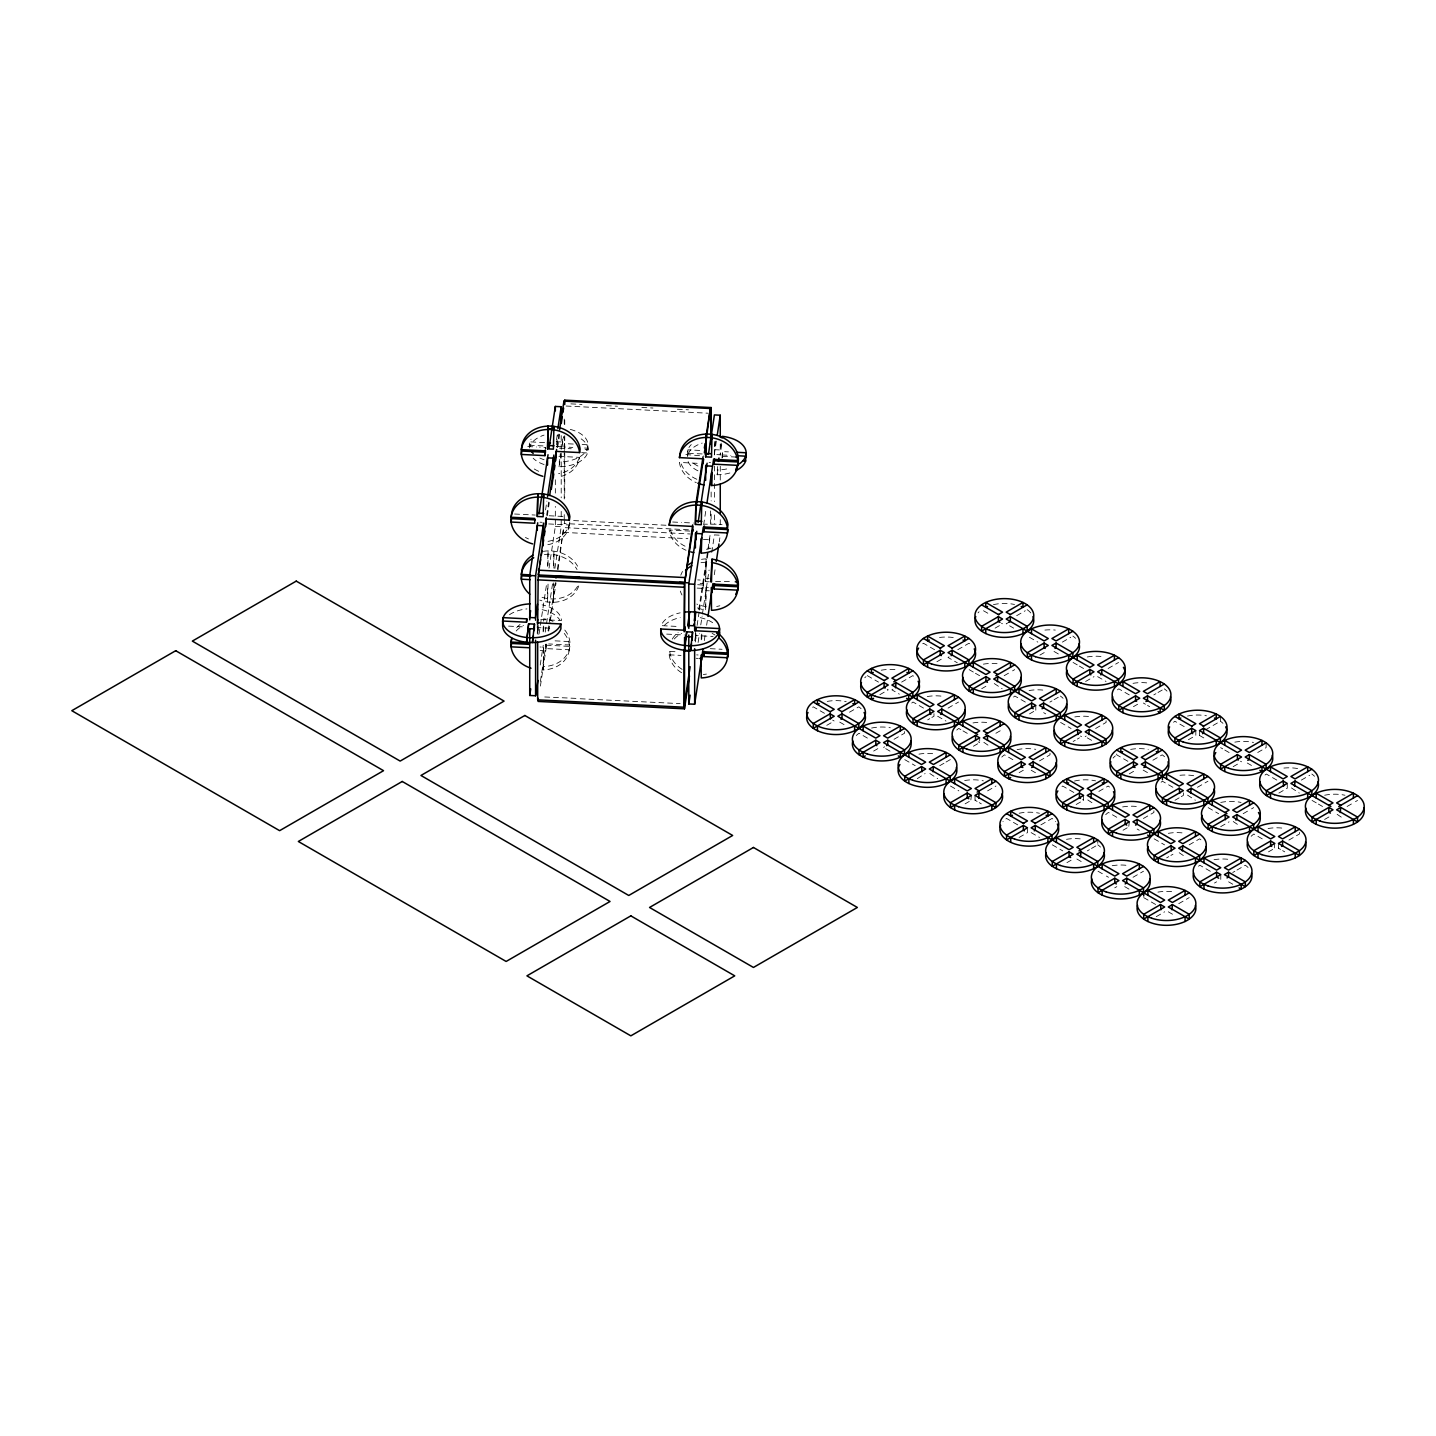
<?xml version="1.0" encoding="UTF-8"?>
<svg xmlns="http://www.w3.org/2000/svg" width="1436" height="1436" viewBox="0 0 1436 1436"><rect width="100%" height="100%" fill="white"/><g stroke="black" fill="none" stroke-linecap="round" stroke-linejoin="round"><path stroke-width="0.75" stroke-dasharray="5 3.75" d="M544.98 450.832L545.5 447.44L539.595 447.152M545.554 509.906L546.901 501.128M556.486 439.99L557.258 434.875M556.486 444.783L558.03 434.552M546.649 515.273L548.642 502.115M556.971 447.224L558.963 434.049M547.313 515.686L549.306 502.51M557.635 447.637L559.627 434.462M581.185 438.895A29.384 16.963 0 0 1 585.385 456.881A29.384 16.963 0 0 1 559.053 466.772L560.345 453.435M556.217 446.488L562.086 446.793L562.858 436.867M559.053 466.772L560.866 454.835M562.086 446.793L563.63 436.544M537.459 626.311L537.261 627.568L552.034 628.322M564.348 448.822L564.24 436.867M539.038 633.994L540.044 627.406M540.367 625.216L546.685 583.501M549.019 568.135L555.337 526.42L555.337 506.423M540.241 665.012L543.239 645.267M545.231 632.091L552.555 583.788M554.87 568.423L561.207 526.725L561.207 508.936M564.258 633.42A29.384 23.909 8.6 0 1 543.149 669.93L543.67 647.169L540.008 646.99M540.403 681.274L546.057 643.956M548.049 630.781L555.373 582.477M557.365 569.302L563.684 527.604L690.124 533.977M688.436 529.794L564.24 523.53L564.743 520.137M546.218 645.195L569.877 646.397L569.356 649.772L545.716 648.587L546.218 644.602M540.403 686.067L546.721 644.351M548.714 631.194L550.06 622.398M550.383 620.208L556.037 582.89M558.03 569.715L563.684 527.604M543.149 669.93L543.67 647.169M547.834 544.675A29.384 23.909 8.6 0 0 569.356 524.984L569.877 521.609A29.384 23.909 8.6 0 1 545.231 541.677M681.615 672.748A29.384 23.909 8.6 0 1 669.194 654.816L669.715 651.441L678.582 651.89M715.613 441.139L714.32 449.683L720.19 449.971L721.213 443.15M703.64 524.984L705.973 509.618M714.284 454.727L716.402 440.834M729.865 472.982A29.384 16.963 0 0 1 717.156 474.76L717.677 466.556M717.156 474.76L718.449 466.233M721.734 444.532L720.19 454.781L714.32 454.476M709.312 581.813L705.65 581.634L706.153 558.873A29.384 23.909 8.6 0 0 701.486 559.34M698.776 609.636L710.084 535L708.756 548.57M722.003 458.156L722.523 451.586L728.429 451.873M695.688 633.438L695.365 635.556L713.1 636.453M697.178 588.096L703.084 588.401L703.604 580.216L697.699 579.911M722.326 457.653L722.523 451.586M694.773 640.779L695.778 634.191M697.106 625.414L699.099 612.239M699.44 610.049L708.415 550.778M703.084 588.401L703.604 580.216M705.65 581.634L706.153 558.873M705.65 607.59L706.153 587.252L709.097 587.396M698.111 642.484L699.44 633.689M700.768 624.911L702.114 616.134M702.437 613.944L709.097 570.038M711.753 552.465L714.41 534.91L720.262 535.197L719.274 541.785M706.153 587.252L705.65 610.013A29.384 23.909 8.6 0 1 696.298 607.446M704.304 640.582L705.309 633.994M706.638 625.216L707.625 618.629M714.284 574.723L715.272 568.135M826.759 725.342L834.226 721.034L832.665 720.136M849.484 712.22L858.8 706.835A29.384 16.963 0 0 1 861.51 709.115M879.873 694.683L888.256 689.836L887.215 689.226M901.646 682.1L912.829 675.638A29.384 16.963 0 0 1 914.176 676.679M936.918 661.745L942.501 658.514M957.758 649.718L968.941 643.256A29.384 16.963 0 0 1 971.651 645.518M995.094 628.142L1002.561 623.834L1001.52 623.242M1016.652 615.703L1025.268 610.731M892.923 689.226L891.9 689.836L899.349 694.144M949.034 656.844L948.011 657.437L957.327 662.822M1010.352 621.447L1006.187 623.834L1013.654 628.142M873.644 751.064L877.845 748.641M894.036 739.289L904.518 733.24L904.518 728.447M927.692 719.867L929.792 718.646M931.874 717.444L933.974 716.223L933.974 711.43M948.065 708.092L958.548 702.042M981.703 688.688L985.904 686.264M1004.177 675.71L1010.459 672.066M1012.559 670.863L1014.66 669.643M1039.897 655.085L1046.18 651.441M1062.371 642.107L1070.753 637.261M883.571 747.42L884.612 746.828M994.25 683.536L1002.113 688.688M917.281 778.671L925.143 773.519M939.754 765.693L943.955 763.27M946.037 762.049L950.237 759.626A29.384 16.963 0 0 1 952.948 761.906M973.411 746.253L979.693 742.627L979.693 737.835M995.884 733.275L1002.166 729.65M1029.522 713.871L1033.723 711.448M1049.895 702.096L1051.996 700.894M1054.096 699.673L1058.278 697.25M1085.616 681.472L1093.999 676.643M1108.089 668.512L1118.572 662.445M929.828 773.519L937.69 778.671M983.857 742.322L989.619 746.253M965.1 803.855L969.282 801.432M987.573 790.877L995.956 786.03M1019.129 772.658L1023.33 770.235M1039.502 760.9L1049.985 754.833L1049.985 750.041M1073.141 741.479L1075.241 740.258M1077.341 739.055L1079.441 737.835M1095.614 728.501L1106.097 722.434L1106.097 717.641M1133.435 706.674L1137.617 704.25M1153.808 694.898L1155.908 693.696M1158.008 692.475L1162.191 690.052M975.026 795.418L975.026 800.211L976.588 799.313M1085.167 736.632L1086.208 736.022M1019.111 837.457L1027.494 832.611L1027.494 827.818M1040.885 824.892L1052.067 818.43A29.384 16.963 0 0 1 1055.693 821.679M1076.156 804.519L1083.606 800.211L1083.606 795.418M1098.863 791.415L1108.179 786.03A29.384 16.963 0 0 1 1109.525 787.054M1129.252 773.86L1135.786 770.091M1152.893 760.218L1162.209 754.833A29.384 16.963 0 0 1 1164.919 757.095M1188.38 739.737L1195.829 735.429L1195.829 730.619M1205.486 729.847L1220.403 721.249L1220.403 716.438M1087.77 799.924L1094.699 804.519M1199.473 730.619L1199.473 735.429L1203.619 733.024M1066.93 862.641L1071.112 860.218M1087.303 850.884L1089.403 849.663M1091.504 848.461L1097.786 844.817L1097.786 840.024M1123.042 830.241L1127.224 827.818M1143.415 818.484L1153.898 812.435L1153.898 807.624M1174.971 800.265L1179.171 797.842M1181.272 796.621L1183.372 795.418L1183.372 790.626M1197.445 787.287L1207.927 781.238M1233.165 766.662L1239.447 763.037M1257.739 752.482L1266.121 747.635L1266.121 742.843M1187.518 795.113L1195.38 800.265M1114.749 887.825L1116.849 886.622M1133.022 877.27L1143.505 871.221M1166.66 857.848L1168.76 856.646M1170.861 855.425L1172.961 854.223M1189.134 844.889L1199.616 838.821A29.384 16.963 0 0 1 1202.327 841.083M1220.69 826.651L1229.09 821.823M1243.163 813.691L1249.464 810.048M1251.564 808.845L1253.664 807.624M1278.884 793.067L1287.266 788.22L1287.266 783.428M1301.357 780.089L1309.74 775.243M1179.207 852.715L1184.969 856.646M1233.237 821.518L1239.017 825.449M1291.431 787.915L1299.293 793.067M1156.267 916.653L1164.668 911.806M1178.741 903.675L1189.223 897.608M1214.479 883.032L1216.579 881.83M1232.752 872.496L1234.852 871.275M1236.952 870.072L1245.335 865.226A29.384 16.963 0 0 1 1248.046 867.488M1268.509 851.853L1272.709 849.43M1288.882 840.078L1299.383 834.029L1299.383 829.218M1324.602 819.453L1330.903 815.827M1347.076 806.494L1353.376 802.85M1355.476 801.647L1357.558 800.426M1278.435 843.417L1278.435 848.209L1279.997 847.312M1337.149 814.32L1342.911 818.251M570.882 403.875L581.975 404.431M606.369 405.67L617.462 406.226M641.856 407.465L652.949 408.021M677.343 409.242L688.436 409.816M566.161 406.029L708.127 413.209M556.217 441.696L562.086 441.983M544.567 442.593L529.794 441.839L529.794 446.65A29.384 16.963 0 0 1 544.065 435.09M573.287 444.047L564.42 443.598L563.899 446.973L572.767 447.422M582.154 444.496L588.06 444.783L588.06 449.594L585.098 449.432M699.727 450.437L687.898 449.827L687.898 454.638A29.384 16.963 0 0 1 702.168 443.078M529.292 445.232L544.065 445.968M584.596 448.014L587.539 448.176L587.539 452.968L581.634 452.663M702.168 453.955L687.377 453.22L687.377 456.415M722.003 454.961L730.87 455.409M527.766 446.56L536.633 446.991M559.43 448.158L571.259 448.75M685.87 454.53L703.604 456.038M722.523 456.379L734.335 456.971M709.097 462.607L710.551 462.679M558.909 456.325L579.605 457.384A29.384 23.909 8.6 0 1 558.065 477.057M697.178 463.307L679.443 462.428A29.384 23.909 8.6 0 0 696.298 482.658M514.573 514.016L535.251 515.057M549.18 515.757L563.953 516.511M672.658 522.004L681.526 522.453M684.487 522.596L693.355 523.045M716.151 524.194L704.322 524.194M719.113 524.355L722.057 524.499M573.61 520.586L666.771 525.289M540.008 522.201L542.198 522.309M548.678 523.943L569.356 524.984M689.89 531.087L669.194 530.028A29.384 23.909 8.6 0 0 686.067 550.275M555.337 526.42L561.207 526.725M563.684 532.397L687.898 538.68M703.425 539.451L710.084 539.792M706.153 578.241L709.097 578.403M729.344 581.526L714.572 581.365M700.14 583.447L703.084 583.59M697.699 584.721L703.604 585.026M705.65 590.627L709.312 590.806M540.726 619.544L561.422 620.585A29.384 16.963 0 0 0 542.108 604.861M676.033 626.383L661.26 625.629A29.384 16.963 0 0 1 680.197 612.831M508.559 626.114L523.332 626.868M666.663 634.102L684.398 634.999M555.086 640.851L569.877 641.587L569.356 644.979L548.678 643.938M710.246 648.677L722.057 649.287M696.639 654.888L698.111 654.978M669.194 654.816L681.023 655.408M540.223 650.4L543.149 650.544M696.137 658.28L698.327 658.388M544.729 696.981L578.116 698.47M580.216 698.758L680.143 703.622M983.48 610.731L990.948 615.039M1029.432 637.261L1037.833 642.107M1054.006 651.441L1060.307 655.085M1073.069 662.445L1077.251 664.868M1079.351 666.089L1083.552 668.512M1097.642 676.643L1106.025 681.472M1129.27 694.898L1118.788 688.849A29.384 16.963 0 0 0 1116.077 691.111M1143.361 703.03L1145.443 704.25M1147.543 705.453L1149.644 706.674M1184.215 726.616L1174.899 721.249A29.384 16.963 0 0 0 1173.553 722.272M1199.473 735.429L1206.922 739.737M1220.618 747.635L1222.718 748.856M1224.8 750.059L1231.101 753.685M1247.292 763.037L1251.474 765.46M1276.819 780.089L1266.337 774.04A29.384 16.963 0 0 0 1263.626 776.302M1312.055 800.426L1316.256 802.85M1318.356 804.07L1322.538 806.494M1240.507 761.224L1241.548 761.816M934.621 649.718L923.438 643.256A29.384 16.963 0 0 0 922.074 644.279M969.156 669.643L973.339 672.066M975.439 673.287L979.639 675.71M1025.358 702.096L1014.875 696.047A29.384 16.963 0 0 0 1012.165 698.309M1043.649 712.651L1045.731 713.871M1060.594 722.434L1071.077 728.501M1087.267 737.835L1093.55 741.479M1127.888 761.295L1116.705 754.833L1116.705 750.041M1143.146 770.091L1148.728 773.322M1172.907 787.287L1162.424 781.238A29.384 16.963 0 0 0 1159.714 783.5M1208.143 807.624L1218.625 813.691M1262.262 838.875L1253.861 834.029A29.384 16.963 0 0 0 1251.151 836.29M1278.435 848.209L1280.535 849.43M1282.635 850.633L1284.735 851.853M1080.5 736.022L1081.523 736.632M1274.288 847.904L1274.809 843.417M1073.859 792.492L1062.676 786.03A29.384 16.963 0 0 0 1061.33 787.054M1116.777 817.281L1108.395 812.435A29.384 16.963 0 0 0 1105.684 814.697M1137.15 829.039L1139.251 830.241M1154.113 838.821L1164.596 844.889M1210.315 871.275L1199.832 865.226A29.384 16.963 0 0 0 1197.121 867.488M1228.606 881.83L1232.788 884.253M1082.564 799.619L1083.606 800.211M1128.804 826.31L1129.324 821.823M867.326 675.638L878.509 682.1M923.527 708.092L913.045 702.042A29.384 16.963 0 0 0 910.334 704.304M937.618 716.223L946.001 721.069M960.863 729.65L958.763 728.447A29.384 16.963 0 0 0 956.053 730.709M962.964 730.87L969.246 734.496M1012.865 759.68L1004.482 754.833A29.384 16.963 0 0 0 1001.772 757.095M1031.156 770.235L1037.438 773.86M978.149 741.73L979.693 742.627M824.479 713.297L813.279 706.835A29.384 16.963 0 0 0 810.586 709.115M839.719 722.111L845.319 725.342M867.398 738.086L859.015 733.24A29.384 16.963 0 0 0 856.305 735.501M885.671 748.641L891.971 752.267M904.734 759.626L915.217 765.693M950.452 786.03L958.835 790.877M975.026 800.211L977.126 801.432M979.208 802.634L981.309 803.855M1017.747 824.892L1006.564 818.43A29.384 16.963 0 0 0 1002.938 821.679M1031.138 832.611L1039.52 837.457M1052.283 844.817L1062.766 850.884M1076.856 859.015L1083.139 862.641M1098.002 871.221L1104.302 874.847M1106.384 876.068L1108.484 877.27M1124.675 886.622L1130.958 890.248M1143.72 897.608L1156.303 904.877M1168.294 911.806L1172.494 914.229M970.862 799.924L971.382 795.418M1220.78 874.614L1220.78 879.406M1035.805 705.435L1035.805 710.228M720.262 444.101L720.262 455.212M720.262 466.323L720.262 481.868M720.262 519.653L720.262 526.312M714.41 441.588L714.41 454.925M714.41 466.018L714.41 501.577M714.41 514.914L714.41 523.799M711.143 491.992L711.143 500.877M711.143 514.196L711.143 523.099M710.623 510.911L710.623 524.248M701.773 634.048L701.773 641.318M701.253 634.999L701.253 639.846M695.921 633.761L695.921 641.012M695.365 630.763L695.401 641.982M564.743 420.156L564.743 424.589M564.743 435.7L564.743 497.915M564.24 419.097L564.24 425.756M564.24 450.204L564.24 499.082M564.24 514.626L564.24 523.53M561.207 435.611L561.207 497.825M555.337 479.768L555.337 493.086M553.919 568.135L553.919 551.173L553.399 569.087M553.919 584.398L553.399 602.312L553.399 582.926M548.049 565.425L548.049 550.885L547.547 566.376M548.049 584.111L547.547 602.025L547.547 585.062M545.716 644.387L545.716 648.587M545.5 447.44L545.5 448.642M543.67 621.214L543.67 618.79A29.384 23.909 8.6 0 1 553.004 621.357M543.67 626.06L543.67 633.33M543.149 627.011L543.149 631.858M538.195 625.36L538.195 634.245M537.818 628.196L537.818 633.043M537.674 626.509L537.674 633.186M537.261 622.775L537.297 633.994M564.779 630.045A29.384 23.909 8.6 0 1 543.67 666.555M516.709 627.604A29.384 23.909 8.6 0 1 520.029 624.516M516.188 630.996A29.384 23.909 8.6 0 1 523.512 625.36M719.831 605.759A29.384 23.909 8.6 0 1 716.69 606.459M706.153 606.62A29.384 23.909 8.6 0 1 696.819 604.071M680.808 575.244A29.384 23.909 8.6 0 1 682.513 571.492M681.992 594.989A29.384 23.909 8.6 0 1 680.305 591.076M700.983 562.715A29.384 23.909 8.6 0 1 705.65 562.248M706.44 674.076A29.384 23.909 8.6 0 1 703.335 674.453M682.136 669.373A29.384 23.909 8.6 0 1 669.715 651.441M672.263 639.11A29.384 23.909 8.6 0 1 678.133 632.504M674.292 638.984A29.384 23.909 8.6 0 1 681.615 633.348M712.13 633.42A29.384 23.909 8.6 0 1 715.038 635.035M577.577 586.301A29.384 23.909 8.6 0 1 540.241 596.694M543.382 551.352A29.384 23.909 8.6 0 1 577.577 566.197M578.744 585.942A29.384 23.909 8.6 0 1 539.721 600.068M544.406 554.511A29.384 23.909 8.6 0 1 577.057 569.571M528.466 538.913A29.384 23.909 8.6 0 1 525.45 537.441M696.819 479.283A29.384 23.909 8.6 0 1 680.808 462.913M509.457 614.734A29.384 16.963 0 0 1 526.904 608.9M542.108 609.672A29.384 16.963 0 0 1 559.681 619.867M664.617 625.163A29.384 16.963 0 0 1 680.197 617.624M700.212 617.659A29.384 16.963 0 0 1 712.651 622.685M544.082 464.528A29.384 16.963 0 0 1 533.169 458.246M570.289 429.418A29.384 16.963 0 0 1 587.486 448.319A29.384 16.963 0 0 1 559.053 461.979M544.082 459.735A29.384 16.963 0 0 1 539.846 458.048M529.722 447.96A29.384 16.963 0 0 1 531.069 439.183M697.95 470.829A29.384 16.963 0 0 1 687.826 460.759M726.724 468.962A29.384 16.963 0 0 1 717.156 469.967M697.95 466.036A29.384 16.963 0 0 1 691.272 461.423M687.826 455.948A29.384 16.963 0 0 1 691.255 444.568M711.107 548.139A29.384 23.909 8.6 0 1 706.44 549.288M685.044 546.201A29.384 23.909 8.6 0 1 670.576 530.53M579.264 457.779A29.384 23.909 8.6 0 1 558.586 473.683M538.715 471.295A29.384 23.909 8.6 0 1 534.264 468.98M1157.937 892.115A29.384 16.963 0 0 1 1175.007 892.115M1019.147 813.243A29.384 16.963 0 0 1 1039.467 813.243M1066.499 839.324A29.384 16.963 0 0 1 1083.57 839.324M1097.786 844.817A29.384 16.963 0 0 1 1100.497 847.096M1112.218 865.728A29.384 16.963 0 0 1 1129.288 865.728M1220.744 802.437A29.384 16.963 0 0 1 1241.063 802.437M1179.979 775.278A29.384 16.963 0 0 1 1193.711 775.727M1113.08 758.082A29.384 16.963 0 0 1 1115.359 755.875M1130.653 749.395A29.384 16.963 0 0 1 1148.279 749.395M1268.078 828.518A29.384 16.963 0 0 1 1285.148 828.518M1087.285 656.952A29.384 16.963 0 0 1 1104.356 656.952M1044.905 630.081A29.384 16.963 0 0 1 1055.298 630.081M1072.854 636.058A29.384 16.963 0 0 1 1075.564 638.32M978.006 612.903A29.384 16.963 0 0 1 979.065 611.772M993.461 604.646A29.384 16.963 0 0 1 1014.534 604.466M1027.135 609.654A29.384 16.963 0 0 1 1030.761 612.903M1133.004 683.339A29.384 16.963 0 0 1 1150.074 683.339M1164.291 688.849A29.384 16.963 0 0 1 1167.001 691.111M1074.81 716.941A29.384 16.963 0 0 1 1091.881 716.941M939.539 637.458A29.384 16.963 0 0 1 954.994 637.799M983.373 664.15A29.384 16.963 0 0 1 1000.443 664.15M1029.091 690.536A29.384 16.963 0 0 1 1046.162 690.536M1060.378 696.047A29.384 16.963 0 0 1 1063.089 698.309M1324.656 795.239A29.384 16.963 0 0 1 1344.976 795.239M1187.482 716.061A29.384 16.963 0 0 1 1206.455 715.792M1220.403 721.249A29.384 16.963 0 0 1 1222.969 723.349M1234.834 742.143A29.384 16.963 0 0 1 1253.52 742.448M1283.892 768.063A29.384 16.963 0 0 1 1297.623 768.529M1311.84 774.04A29.384 16.963 0 0 1 1314.55 776.302M1214.048 859.715A29.384 16.963 0 0 1 1231.119 859.715M1074.505 781.022A29.384 16.963 0 0 1 1095.578 780.843M1122.611 806.924A29.384 16.963 0 0 1 1139.681 806.924M1168.33 833.329A29.384 16.963 0 0 1 1185.4 833.329M918.95 754.133A29.384 16.963 0 0 1 936.021 754.133M871.598 728.052A29.384 16.963 0 0 1 890.302 727.747M827.226 701.396A29.384 16.963 0 0 1 846.199 701.665M964.669 780.538A29.384 16.963 0 0 1 983.355 780.843M1017.083 749.646A29.384 16.963 0 0 1 1035.769 749.341M864.759 677.756A29.384 16.963 0 0 1 865.98 676.679M881.255 670.199A29.384 16.963 0 0 1 896.728 669.858M927.261 696.55A29.384 16.963 0 0 1 944.332 696.55M972.98 722.936A29.384 16.963 0 0 1 990.05 722.936"/><path stroke-width="1.5" d="M511.611 638.661L511.09 642.036L528.825 642.933M545.5 452.25L521.86 451.048L521.34 454.44L544.98 455.625L545.5 450.455M537.297 516.475L537.818 493.715L537.297 516.475L543.149 516.763L543.67 494.002L543.67 496.425M547.547 448.858L548.049 426.097L547.547 448.858L553.399 449.163L553.919 426.402L553.919 428.825M529.722 619.903L529.722 575.477L537.71 522.794M539.038 513.998L548.031 454.727M549.019 448.14L555.337 406.442L561.207 406.729L561.207 422.292M503.156 622.452L503.156 617.642L526.797 618.844L526.294 622.219L502.636 621.016L502.636 625.827A29.384 16.963 0 0 0 529.471 642.502A29.384 16.963 0 0 0 560.902 628.771L560.902 623.96L537.261 622.775L537.782 619.401M535.592 620.208L535.592 575.764L543.562 523.081M547.565 496.73L553.883 455.032M557.868 428.682L561.207 406.729M528.627 623.834L526.545 642.269L528.627 623.834L534.479 624.121L534.228 630.619M530.62 610.659L529.579 617.498L535.431 617.785L537.513 604.143M692.708 529.669L684.721 582.352L538.338 574.956L546.308 517.481M549.647 495.528L556.63 449.414M559.627 429.669L563.953 401.129L710.335 408.524L705.686 444.047M564.24 403.534L564.743 400.159L711.143 407.555L711.143 434.21M537.674 624.301L538.195 576.464L684.577 583.86L684.577 630.53M538.338 574.956L539.326 568.369M539.99 563.989L540.654 559.591M541.318 555.193L542 550.814M542.664 546.416L543.652 539.828M544.316 535.448L544.98 531.051M545.644 526.671L546.308 522.273M551.298 489.353L553.632 473.97M554.296 469.59L554.96 465.192M555.624 460.812L556.288 456.415M561.279 423.494L562.284 416.907M562.948 412.509L563.612 408.111M534.479 624.121L532.415 642.574L533.438 635.753M536.723 614.052L537.513 608.936M537.908 680.395L535.592 695.76L529.722 695.455L530.728 688.867M545.716 523.799L545.716 518.988L569.356 520.191L569.877 516.816A29.384 23.909 8.6 0 0 540.744 493.751A29.384 23.909 8.6 0 0 511.611 513.873L511.09 517.247L534.748 518.45L534.748 523.242L511.09 522.04L511.611 518.665L535.251 519.868M555.965 456.181L555.965 451.389L579.605 452.573L580.126 449.199A29.384 23.909 8.6 0 0 550.993 426.133A29.384 23.909 8.6 0 0 521.86 446.255L521.34 449.63L544.98 450.832L544.98 455.625M692.852 531.23L692.852 526.438L669.194 525.235L669.715 521.86A29.384 23.909 8.6 0 1 698.847 501.72A29.384 23.909 8.6 0 1 727.98 524.804L727.46 528.179L703.82 526.976L703.82 531.787L727.46 532.971L727.98 529.597L704.322 528.394L703.82 531.787M703.604 459.035L703.084 463.613L703.084 458.82L679.443 457.617L679.964 454.243A29.384 23.909 8.6 0 1 716.797 435.341A29.384 23.909 8.6 0 1 735.681 469.518M684.721 582.352L692.708 524.876M695.706 505.113L703.03 456.81M704.358 448.032L705.022 443.634M705.686 439.254L710.335 408.524M695.706 509.906L703.353 459.412M704.358 452.825L705.022 448.445M711.143 407.555L710.623 444.262M684.075 631.678L684.577 583.86M695.401 524.463L695.921 501.702L695.401 524.463L701.253 524.75L701.773 501.99L701.773 504.413M705.65 456.845L706.153 434.085L705.65 456.845L711.502 457.151L712.023 434.39L712.023 439.219M688.795 628.394L688.795 583.949L696.783 531.266M698.111 522.489L707.104 463.218M708.433 454.44L714.41 414.914L720.262 415.219L720.262 437.441M684.649 645.464L686.731 631.804L692.583 632.109L692.062 640.312M689.747 611.826L687.682 625.468L693.534 625.773L693.803 624.068M684.649 650.257L686.731 631.804M688.203 626.868L689.244 620.029M694.647 630.907L694.647 584.255L703.299 527.174M706.961 503.031L713.62 459.125M717.282 434.982L720.262 415.219M714.572 460.794L738.212 461.979L737.709 465.354L714.069 464.169L714.572 458.981M669.194 525.235A29.384 23.909 8.6 0 1 699.314 505.167A29.384 23.909 8.6 0 1 727.585 529.776A29.384 23.909 8.6 0 1 701.253 553.129L701.773 537.638M679.443 457.617A29.384 23.909 8.6 0 1 709.546 437.549A29.384 23.909 8.6 0 1 737.835 462.177A29.384 23.909 8.6 0 1 711.502 485.512L712.023 472.444M692.583 632.109L690.519 650.562L691.542 643.741M694.324 620.657L695.616 612.113L695.096 620.334M718.449 461.423L718.969 458.012M721.985 438.034L722.254 436.329A29.384 16.963 0 0 1 739.343 463.864M684.469 704.035L690.124 666.717M716.564 633.222L719.526 633.366L719.526 628.573L695.868 627.37L695.365 630.763L719.005 631.948L719.005 636.758M537.674 642.071L537.674 699.835L684.075 707.23L684.577 703.855M538.069 698.237L538.069 701.432L684.469 708.828L689.46 675.907M702.976 649.359L694.647 704.232L688.795 703.945L690.124 695.168M710.766 581.885L712.023 559.16A29.384 23.909 8.6 0 1 735.681 594.289M711.502 581.921L712.023 559.16M719.041 637.961A29.384 23.909 8.6 0 1 725.898 663.342A29.384 23.909 8.6 0 1 701.253 677.918L701.037 655.121M711.502 562.553A29.384 23.909 8.6 0 1 737.853 587.755A29.384 23.909 8.6 0 1 711.502 610.3L711.287 587.504M707.966 616.421L712.956 583.501M716.277 561.548L718.933 543.975M704.322 653.183L727.98 654.385L727.46 657.76L703.82 656.575L704.322 651.388M714.572 585.565L738.212 586.768L737.709 590.142L714.069 588.957L714.572 583.77M727.98 649.575L727.46 652.967L703.82 651.764L703.82 656.575M830.062 711.735L834.226 709.33L817.443 699.637L817.443 704.448A29.384 16.963 0 0 1 819.22 703.658M884.109 680.538L888.256 678.133L871.472 668.44L871.472 673.251A29.384 16.963 0 0 1 873.267 672.461M940.221 648.139L944.367 645.733L927.584 636.058L927.584 640.851A29.384 16.963 0 0 1 929.379 640.079M998.397 614.554L1002.561 612.149L985.778 602.456L985.778 607.249A29.384 16.963 0 0 1 987.555 606.477M830.062 713.836L813.279 723.511L813.279 728.321L834.226 716.223L830.062 713.836L830.582 718.933M884.109 682.639L867.326 692.332L867.326 697.124L888.256 685.026L884.109 682.639L884.109 687.431L885.15 688.041M940.221 650.239L923.438 659.932L923.438 664.724L944.367 652.644L940.221 650.239L940.221 655.031L941.262 655.642M998.397 616.636L981.614 626.329L981.614 631.14L1002.561 619.042L998.397 616.636L998.397 621.447L999.959 622.344M841.586 711.987L858.8 702.042M893.748 681.867L912.829 670.845M951.727 648.39L968.941 638.446M1009.921 614.788L1027.135 604.861M858.8 728.321L858.8 723.511L842.017 713.836L837.852 716.223L875.798 738.122L879.945 735.735L863.162 726.042L863.162 730.834M912.829 697.124L912.829 692.332L896.046 682.639L891.9 685.026L929.828 706.925L933.974 704.538L917.191 694.845L917.191 699.637M968.941 664.724L968.941 659.932L952.158 650.239L948.011 652.644L985.94 674.543L990.086 672.138L973.303 662.445L973.303 667.255M1027.135 631.14L1027.135 626.329L1010.352 616.636L1006.187 619.042L1044.116 640.941L1048.28 638.535L1031.497 628.86L1031.497 633.653M873.573 698.309L871.472 699.529L871.472 694.719M840.975 719.221L842.017 718.628L842.017 713.836M895.525 687.736L896.046 682.639M951.117 655.642L952.158 655.031L952.158 650.239M1008.79 622.344L1010.352 621.447L1010.352 616.636M875.798 740.222L859.015 749.915L859.015 754.708L879.945 742.627L875.798 740.222L875.798 745.033L876.822 745.625M929.828 709.025L913.045 718.718L913.045 723.511L933.974 711.43L929.828 709.025L929.828 713.836L930.869 714.428M985.94 676.643L969.156 686.318L969.156 691.129L990.086 679.031L985.94 676.643L985.94 681.436L987.501 682.333M1044.116 643.041L1027.332 652.734L1027.332 657.526L1048.28 645.446L1044.116 643.041L1044.116 647.833L1045.157 648.444M904.518 728.447L887.735 738.122L883.571 735.735L900.354 726.042L900.354 730.834M958.548 697.25L941.765 706.925L937.618 704.538L954.402 694.845L954.402 699.637M995.83 675.728L1014.66 664.85M1072.854 631.248L1056.07 640.941L1051.906 638.535L1068.689 628.86L1068.689 633.653M904.518 754.708L904.518 749.915L887.735 740.222L883.571 742.627L921.517 764.526L925.664 762.121L908.88 752.428L908.88 757.239M958.548 723.511L958.548 718.718L941.765 709.025L937.618 711.43L977.611 734.514M1014.66 691.129L1014.66 686.318L997.876 676.643L993.73 679.031L1031.658 700.93L1035.805 698.542L1019.022 688.849L1019.022 693.642M1072.854 657.526L1072.854 652.734L1056.07 643.041L1051.906 645.446L1089.852 667.345L1093.999 664.94L1077.215 655.247L1077.215 660.057M865.262 755.91L863.162 757.113L863.162 752.32M886.694 745.625L887.735 745.033L887.735 740.222M940.724 714.428L941.765 713.836L941.765 709.025M997.356 681.741L997.876 676.643M1055.029 648.444L1056.07 647.833L1056.07 643.041M975.547 733.329L979.693 730.924L962.91 721.249L962.91 726.042M921.517 766.627L904.734 776.32L904.734 781.112L925.664 769.014L921.517 766.627L922.038 771.724M975.547 735.429L958.763 745.122L958.763 749.915L979.693 737.835L975.547 735.429L975.547 740.222M1031.658 703.03L1014.875 712.723L1014.875 717.515L1035.805 705.435L1031.658 703.03L1031.658 707.822L1033.22 708.738M1089.852 669.427L1073.069 679.12L1073.069 683.931L1093.999 671.833L1089.852 669.427L1089.852 674.238L1090.875 674.83M950.237 754.833L933.454 764.526L929.307 762.121L946.091 752.428L946.091 757.239M985.437 734.514L1004.267 723.636M1060.378 691.237L1043.595 700.93L1039.449 698.542L1056.232 688.849L1056.232 693.642M1118.572 657.652L1101.789 667.345L1097.642 664.94L1114.426 655.247L1114.426 660.057M950.237 781.112L950.237 776.32L933.454 766.627L929.307 769.014L967.236 790.913L971.382 788.526L954.599 778.833L954.599 783.625M1004.267 749.915L1004.267 745.122L987.483 735.429L983.337 737.835L1021.265 759.734L1025.412 757.328L1008.628 747.635L1008.628 752.428M1060.378 717.515L1060.378 712.723L1043.595 703.03L1039.449 705.435L1077.377 727.334L1081.523 724.929L1064.74 715.236L1064.74 720.046M1118.572 683.931L1118.572 679.12L1101.789 669.427L1097.642 671.833L1135.571 693.732L1139.717 691.344L1122.934 681.651L1122.934 686.444M932.933 771.724L933.454 766.627M1042.033 708.738L1043.595 707.822L1043.595 703.03M1100.748 674.83L1101.789 674.238L1101.789 669.427M967.236 793.013L950.452 802.706L950.452 807.517L971.382 795.418L967.236 793.013L967.236 797.824L968.797 798.721M1021.265 761.816L1004.482 771.509L1004.482 776.32L1025.412 764.221L1021.265 761.816L1021.265 766.627L1022.827 767.524M1077.377 729.434L1060.594 739.109L1060.594 743.92L1081.523 731.821L1077.377 729.434L1077.898 734.532M1135.571 695.832L1118.788 705.525L1118.788 710.317L1139.717 698.237L1135.571 695.832L1135.571 700.624L1136.612 701.235M977.126 792.116L995.956 781.238M1049.985 750.041L1033.202 759.734L1029.056 757.328L1045.839 747.635L1045.839 752.428M1106.097 717.641L1089.314 727.334L1085.167 724.929L1101.95 715.236L1101.95 720.046M1164.291 684.039L1147.508 693.732L1143.361 691.344L1160.144 681.651L1160.144 686.444M979.173 793.013L975.026 795.418L995.956 807.517L995.956 802.706L979.173 793.013L978.652 798.111M1033.202 761.816L1029.056 764.221L1049.985 776.32L1049.985 771.509L1033.202 761.816L1033.202 766.627L1031.658 767.524M1089.314 729.434L1085.167 731.821L1106.097 743.92L1106.097 739.109L1089.314 729.434L1088.793 734.532M1147.508 695.832L1143.361 698.237L1164.291 710.317L1164.291 705.525L1147.508 695.832L1147.508 700.624L1145.946 701.54M1010.729 777.504L1008.628 778.707L1008.628 773.914M1023.347 823.313L1027.494 820.925L1010.711 811.232L1010.711 816.025A29.384 16.963 0 0 1 1012.506 815.253M1079.459 790.913L1083.606 788.526L1066.822 778.833L1066.822 783.625A29.384 16.963 0 0 1 1068.617 782.853M1133.489 759.734L1137.635 757.328L1120.852 747.635L1120.852 752.428A29.384 16.963 0 0 1 1122.647 751.656M1191.683 726.131L1195.829 723.726L1179.046 714.033L1179.046 718.844A29.384 16.963 0 0 1 1180.841 718.054M1023.347 825.413L1006.564 835.106L1006.564 839.898L1027.494 827.818L1023.347 825.413L1023.347 830.205L1024.389 830.816M1079.459 793.013L1062.676 802.706L1062.676 807.517L1083.606 795.418L1079.459 793.013L1079.459 797.824L1080.5 798.416M1133.489 761.816L1116.705 771.509L1116.705 776.32L1137.635 764.221L1133.489 761.816L1133.489 766.627L1135.05 767.524M1191.683 728.231L1174.899 737.924L1174.899 742.717L1195.829 730.619L1191.683 728.231L1191.683 733.024L1192.724 733.634M1034.853 823.564L1052.067 813.62M1090.965 791.164L1108.179 781.238M1145.013 759.967L1162.209 750.041M1203.188 726.383L1220.403 716.438M1052.067 839.898L1052.067 835.106L1035.284 825.413L1031.138 827.818L1069.066 849.717L1073.213 847.312L1056.429 837.619L1056.429 842.429M1108.179 807.517L1108.179 802.706L1091.396 793.013L1087.249 795.418L1125.178 817.317L1129.324 814.912L1112.541 805.237L1112.541 810.03M1162.424 779.64L1162.209 771.509L1145.425 761.816L1141.279 764.221L1179.207 786.12L1183.372 783.715L1166.588 774.04L1166.588 778.833M1220.403 742.717L1220.403 737.924L1203.619 728.231L1199.473 730.619L1237.401 752.536L1241.548 750.13L1224.764 740.438L1224.764 745.23M1034.243 830.816L1035.284 830.205L1035.284 825.413M1090.875 798.111L1091.396 793.013M1143.882 767.524L1145.425 766.627L1145.425 761.816M1202.578 733.634L1203.619 733.024L1203.619 728.231M1069.066 851.817L1052.283 861.492L1052.283 866.303L1073.213 854.205L1069.066 851.817L1069.066 856.61L1070.628 857.507M1125.178 819.418L1108.395 829.11L1108.395 833.903L1129.324 821.823L1125.178 819.418L1125.178 824.21L1126.739 825.108M1179.207 788.22L1162.424 797.913L1162.424 802.706L1183.372 790.626L1179.207 788.22L1179.728 793.318M1237.401 754.618L1220.618 764.311L1220.618 769.122L1241.548 757.023L1237.401 754.618L1237.401 759.429L1238.442 760.021M1078.957 850.902L1097.786 840.024M1153.898 807.624L1137.115 817.317L1132.968 814.912L1149.751 805.237L1149.751 810.03M1207.927 776.427L1191.144 786.12L1186.998 783.715L1203.781 774.04L1203.781 778.833M1266.121 742.843L1249.338 752.536L1245.192 750.13L1261.975 740.438L1261.975 745.23M1097.786 866.303L1097.786 861.492L1081.003 851.817L1076.856 854.205L1114.785 876.104L1118.931 873.716L1102.148 864.023L1102.148 868.816M1153.898 833.903L1153.898 829.11L1137.115 819.418L1132.968 821.823L1170.896 843.722L1175.043 841.316L1158.26 831.624L1158.26 836.416M1207.927 802.706L1207.927 797.913L1191.144 788.22L1186.998 790.626L1226.99 813.709M1266.121 769.122L1266.121 764.311L1249.338 754.618L1245.192 757.023L1283.12 778.922L1287.266 776.517L1270.483 766.842L1270.483 771.635M1080.482 856.915L1081.003 851.817M1135.553 825.108L1137.115 824.21L1137.115 819.418M1190.641 793.318L1191.144 788.22M1247.776 760.326L1249.338 759.429L1249.338 754.618M1224.926 812.525L1229.09 810.119L1212.307 800.426L1212.307 805.237M1114.785 878.204L1098.002 887.897L1098.002 892.689L1118.931 880.609L1114.785 878.204L1114.785 883.014L1116.346 883.912M1170.896 845.804L1154.113 855.497L1154.113 860.308L1175.043 848.209L1170.896 845.804L1171.417 850.92M1224.926 814.625L1208.143 824.3L1208.143 829.11L1229.09 817.012L1224.926 814.625L1225.447 819.723M1283.12 781.022L1266.337 790.715L1266.337 795.508L1287.266 783.428L1283.12 781.022L1283.64 786.12M1143.505 866.429L1126.722 876.104L1122.575 873.716L1139.358 864.023L1139.358 868.816M1199.616 834.029L1182.833 843.722L1178.687 841.316L1195.47 831.624L1195.47 836.416M1253.664 802.832L1236.881 812.525L1232.716 810.119L1249.499 800.426L1249.499 805.237M1311.84 769.229L1295.057 778.922L1290.91 776.517L1307.693 766.842L1307.693 771.635M1143.505 892.689L1143.505 887.897L1126.722 878.204L1122.575 880.609L1160.503 902.508L1164.668 900.103L1147.885 890.41L1147.885 895.22M1199.616 860.308L1199.616 855.497L1182.833 845.804L1178.687 848.209L1216.615 870.108L1220.78 867.703L1203.996 858.028L1203.996 862.821M1253.664 829.11L1253.664 824.3L1236.881 814.625L1232.716 817.012L1270.645 838.911L1274.809 836.524L1258.026 826.831L1258.026 831.624M1311.84 795.508L1311.84 790.715L1295.057 781.022L1290.91 783.428L1330.903 806.511M1125.178 883.912L1126.722 883.014L1126.722 878.204M1182.313 850.92L1182.833 845.804M1235.84 820.01L1236.881 819.418L1236.881 814.625M1294.536 786.12L1295.057 781.022M1328.838 805.327L1332.985 802.921L1316.202 793.228L1316.202 798.021M1160.503 904.608L1143.72 914.301L1143.72 919.094L1164.668 906.996L1160.503 904.608L1161.024 909.706M1216.615 872.208L1199.832 881.901L1199.832 886.694L1220.78 874.614L1216.615 872.208L1216.615 877.001L1218.697 878.204M1270.645 841.011L1253.861 850.704L1253.861 855.497L1274.809 843.417L1270.645 841.011L1270.645 845.804L1271.686 846.414M1328.838 807.409L1312.055 817.102L1312.055 821.913L1332.985 809.814L1328.838 807.409L1328.838 812.22L1330.4 813.117M1189.223 892.815L1172.44 902.508L1168.294 900.103L1185.077 890.41L1185.077 895.22M1245.335 860.415L1228.552 870.108L1224.405 867.703L1241.189 858.028L1241.189 862.821M1299.383 829.218L1282.599 838.911L1278.435 836.524L1295.218 826.831L1295.218 831.624M1338.729 806.511L1357.558 795.634M1172.44 904.608L1168.294 906.996L1189.223 919.094L1189.223 914.301L1172.44 904.608L1171.938 909.706M1228.552 872.208L1224.405 874.614L1245.335 886.694L1245.335 881.901L1228.552 872.208L1228.552 877.001L1227.008 877.899M1282.599 841.011L1278.435 843.417L1299.383 855.497L1299.383 850.704L1282.599 841.011L1282.599 845.804L1281.558 846.414M1340.775 807.409L1336.629 809.814L1357.558 821.913L1357.558 817.102L1340.775 807.409L1340.255 812.525M547.529 442.737L550.491 442.898M737.296 452.322L746.164 452.771L746.164 457.581M548.049 445.483L553.919 445.77M706.153 453.471L711.287 453.722M705.112 454.117L708.074 454.261M736.776 455.715L745.643 456.163L745.643 460.956A29.384 16.963 0 0 1 735.663 470.793M735.268 457.025L738.212 457.186L737.709 460.561L714.069 459.376L714.069 464.169M742.699 460.812L745.643 460.956M711.502 466.144L705.65 465.838L705.65 480.378M537.818 513.101L543.67 513.388M695.921 521.088L701.773 521.376M701.253 533.743L695.401 533.456L695.401 547.996M538.338 570.164L684.721 577.559M735.268 581.813L738.212 581.975L737.709 585.35L714.069 584.147L714.069 588.957M530.207 574.867L521.34 574.418L521.86 571.043A29.384 23.909 8.6 0 1 532.882 555.14M579.605 577.362L555.965 576.159L555.965 577.972M679.443 582.406L688.311 582.854M529.722 575.477L535.592 575.764M688.795 583.949L694.647 584.255M530.728 576.285L521.86 575.836L521.34 579.211L530.207 579.659M537.674 579.857L684.075 587.252M719.077 630.637A29.384 16.963 0 0 1 692.888 650.49A29.384 16.963 0 0 1 660.74 633.815L660.74 629.004L684.398 630.207L684.9 626.832L684.9 631.625M528.627 628.627L534.479 628.914M686.731 636.615L692.583 636.902M683.985 650.759L689.89 651.064M529.345 644.351L511.611 643.454L511.09 646.828L528.825 647.726M699.799 658.46L701.253 658.532M1010.352 614.554L1006.187 612.149L1022.97 602.456L1022.97 607.249A29.384 16.963 0 0 0 1021.193 606.477M1203.619 726.131L1199.473 723.726L1216.256 714.033L1216.256 718.844A29.384 16.963 0 0 0 1214.461 718.054M1340.775 805.327L1336.629 802.921L1353.412 793.228L1353.412 798.021M981.614 604.861L998.828 614.788M1174.899 716.438L1192.095 726.383M1158.044 711.502L1160.144 712.723L1160.144 707.93M1259.875 770.306L1261.975 771.509L1261.975 766.716M952.158 648.139L948.011 645.733L964.795 636.058L964.795 640.851A29.384 16.963 0 0 0 963 640.079M997.876 674.543L993.73 672.138L1010.513 662.445L1010.513 667.255M1145.425 759.734L1141.279 757.328L1158.062 747.635L1158.062 752.428A29.384 16.963 0 0 0 1156.267 751.656M923.438 638.446L940.634 648.39M1116.705 750.041L1133.919 759.967M1091.396 790.913L1087.249 788.526L1104.033 778.833L1104.033 783.625A29.384 16.963 0 0 0 1102.238 782.853M896.046 680.538L891.9 678.133L908.683 668.44L908.683 673.251A29.384 16.963 0 0 0 906.888 672.461M987.483 733.329L983.337 730.924L1000.12 721.249L1000.12 726.042M1062.676 781.238L1079.872 791.164M867.326 670.845L884.522 680.79M1147.651 835.088L1149.751 836.308L1149.751 831.498M1239.088 887.879L1241.189 889.099L1241.189 884.289M906.583 698.309L908.683 699.529L908.683 694.719M842.017 711.735L837.852 709.33L854.635 699.637L854.635 704.448A29.384 16.963 0 0 0 852.858 703.658M979.173 790.913L975.026 788.526L991.809 778.833L991.809 783.625M1035.284 823.313L1031.138 820.925L1047.921 811.232L1047.921 816.025A29.384 16.963 0 0 0 1046.126 815.253M1081.003 849.717L1076.856 847.312L1093.64 837.619L1093.64 842.429M813.279 702.042L830.493 711.987M1006.564 813.62L1023.76 823.564M898.272 755.91L900.354 757.113L900.354 752.32M1353.412 819.507L1353.412 824.3M1316.202 819.507L1316.202 824.3M1307.693 793.103L1307.693 797.913M1295.218 853.11L1295.218 857.902M1270.483 793.103L1270.483 797.913M1258.026 853.11L1258.026 857.902M1249.499 826.705L1249.499 831.498M1224.764 766.716L1224.764 771.509M1216.256 740.312L1216.256 745.122M1212.307 826.705L1212.307 831.498M1203.781 800.301L1203.781 805.111M1203.996 884.289L1203.996 889.099M1195.47 857.902L1195.47 862.695M1185.077 916.689L1185.077 921.499M1179.046 740.312L1179.046 745.122M1166.588 800.301L1166.588 805.111M1158.26 857.902L1158.26 862.695M1158.062 773.914L1158.062 778.707M1147.885 916.689L1147.885 921.499M1143.72 892.815L1143.72 896.01M1139.358 890.302L1139.358 895.095M1122.934 707.93L1122.934 712.723M1120.852 773.914L1120.852 778.707M1114.426 681.526L1114.426 686.318M1112.541 831.498L1112.541 836.308M1104.033 805.111L1104.033 809.904M1102.148 890.302L1102.148 895.095M1101.95 741.514L1101.95 746.325M1093.64 863.898L1093.64 868.708M1077.215 681.526L1077.215 686.318M1068.689 655.121L1068.689 659.932M1066.822 805.111L1066.822 809.904M1064.74 741.514L1064.74 746.325M1056.429 863.898L1056.429 868.708M1056.232 715.128L1056.232 719.921M1047.921 837.511L1047.921 842.304M1045.839 773.914L1045.839 778.707M1031.497 655.121L1031.497 659.932M1022.97 628.735L1022.97 633.527M1019.022 715.128L1019.022 719.921M1010.513 688.724L1010.513 693.516M1010.711 837.511L1010.711 842.304M1000.12 747.51L1000.12 752.32M991.809 805.111L991.809 809.904M987.483 735.429L987.483 740.222M985.778 628.735L985.778 633.527M973.303 688.724L973.303 693.516M964.795 662.319L964.795 667.13M962.91 747.51L962.91 752.32M954.599 805.111L954.599 809.904M954.402 721.123L954.402 725.916M946.091 778.707L946.091 783.517M927.584 662.319L927.584 667.13M917.191 721.123L917.191 725.916M908.88 778.707L908.88 783.517M854.635 725.916L854.635 730.727M817.443 725.916L817.443 730.727M720.262 484.094L720.262 512.975M712.023 587.539L712.023 592.386M711.502 473.395L711.502 485.512M706.153 464.887L706.153 472.157M704.322 526.007L704.322 528.394M701.773 655.157L701.773 660.004M701.253 538.59L701.253 553.129M695.921 532.505L695.921 539.756M695.868 627.37L695.868 630.583M694.647 648.695L694.647 704.232M688.795 635.071L688.795 703.945M684.577 637.189L684.469 708.828M684.075 649.467L684.075 707.23M564.743 400.159L564.743 404.593M563.953 401.129L563.953 404.324M555.337 406.442L555.337 410.875M553.919 457.186L553.919 469.303M553.399 477.524L553.399 458.156L547.547 457.851L547.547 465.12M543.149 545.141L543.149 525.773L537.297 525.468L537.297 530.315M535.592 640.205L535.592 695.76M529.722 628.806L529.722 695.455M526.797 618.844L526.797 622.039M531.033 668.225A29.384 23.909 8.6 0 1 511.952 638.248M688.382 564.886A29.384 23.909 8.6 0 1 692.367 562.356M685.564 570.271A29.384 23.909 8.6 0 1 691.865 565.73M719.544 634.586A29.384 23.909 8.6 0 1 727.119 658.173M529.776 594.217A29.384 23.909 8.6 0 1 533.761 557.742M532.63 543.903A29.384 23.909 8.6 0 1 511.234 516.26A29.384 23.909 8.6 0 1 540.833 497.161A29.384 23.909 8.6 0 1 569.356 520.191M704.071 484.973A29.384 23.909 8.6 0 1 697.824 483.268M560.902 623.96A29.384 16.963 0 0 1 529.022 637.692A29.384 16.963 0 0 1 502.654 620.496A29.384 16.963 0 0 1 530.063 603.874M685.008 612.077A29.384 16.963 0 0 1 719.31 626.742A29.384 16.963 0 0 1 692.098 645.715A29.384 16.963 0 0 1 660.74 629.004M533.169 453.435A29.384 16.963 0 0 1 531.015 450.742M548.731 429.041A29.384 16.963 0 0 1 553.542 428.305M693.839 552.591A29.384 23.909 8.6 0 1 690.734 551.891M542.88 476.303A29.384 23.909 8.6 0 1 521.483 448.66A29.384 23.909 8.6 0 1 551.083 429.543A29.384 23.909 8.6 0 1 579.605 452.573M1195.398 905.344A29.384 16.963 0 0 1 1166.481 925.322A29.384 16.963 0 0 1 1137.545 905.344M1057.345 824.085A29.384 16.963 0 0 1 1030.438 846.127A29.384 16.963 0 0 1 1000.695 825.323M1103.961 852.553A29.384 16.963 0 0 1 1075.043 872.532A29.384 16.963 0 0 1 1046.108 852.553M1149.68 878.958A29.384 16.963 0 0 1 1120.762 898.918A29.384 16.963 0 0 1 1091.827 878.958M1258.475 812.507A29.384 16.963 0 0 1 1233.47 835.267A29.384 16.963 0 0 1 1201.968 815.361M1214.102 788.974A29.384 16.963 0 0 1 1185.185 808.935A29.384 16.963 0 0 1 1156.249 788.974M1168.078 761.726A29.384 16.963 0 0 1 1139.466 782.548A29.384 16.963 0 0 1 1110.836 761.726M1305.539 841.765A29.384 16.963 0 0 1 1276.622 861.726A29.384 16.963 0 0 1 1247.687 841.765M1123.401 667.327A29.384 16.963 0 0 1 1098.378 690.088A29.384 16.963 0 0 1 1066.894 670.181M1079.028 643.795A29.384 16.963 0 0 1 1050.093 663.755A29.384 16.963 0 0 1 1021.175 643.795M1033.005 616.547A29.384 16.963 0 0 1 1004.374 637.369A29.384 16.963 0 0 1 975.744 616.547M1170.466 696.586A29.384 16.963 0 0 1 1141.53 716.546A29.384 16.963 0 0 1 1112.613 696.586M1112.272 730.17A29.384 16.963 0 0 1 1083.354 750.148A29.384 16.963 0 0 1 1054.419 730.17M974.218 648.892A29.384 16.963 0 0 1 945.48 670.953A29.384 16.963 0 0 1 918.609 648.121M1020.834 677.379A29.384 16.963 0 0 1 991.899 697.357A29.384 16.963 0 0 1 962.982 677.379M1066.553 703.784A29.384 16.963 0 0 1 1037.636 723.744A29.384 16.963 0 0 1 1008.7 703.784M1363.733 808.163A29.384 16.963 0 0 1 1334.816 828.141A29.384 16.963 0 0 1 1305.88 808.163M1225.68 726.885A29.384 16.963 0 0 1 1197.642 748.946A29.384 16.963 0 0 1 1169.604 726.885M1272.296 755.372A29.384 16.963 0 0 1 1240.794 775.278A29.384 16.963 0 0 1 1215.789 752.518M1318.015 781.776A29.384 16.963 0 0 1 1289.097 801.737A29.384 16.963 0 0 1 1260.162 781.776M1251.51 872.962A29.384 16.963 0 0 1 1222.592 892.923A29.384 16.963 0 0 1 1193.657 872.962M1113.456 791.685A29.384 16.963 0 0 1 1084.718 813.727A29.384 16.963 0 0 1 1057.847 790.913M1160.073 820.171A29.384 16.963 0 0 1 1131.155 840.132A29.384 16.963 0 0 1 1102.22 820.171M1205.791 846.558A29.384 16.963 0 0 1 1176.874 866.536A29.384 16.963 0 0 1 1147.938 846.558M956.412 767.362A29.384 16.963 0 0 1 924.91 787.269A29.384 16.963 0 0 1 899.905 764.508M910.693 740.976A29.384 16.963 0 0 1 881.758 760.936A29.384 16.963 0 0 1 852.84 740.976M864.077 712.489A29.384 16.963 0 0 1 836.039 734.55A29.384 16.963 0 0 1 808.001 712.489M1002.131 793.767A29.384 16.963 0 0 1 973.195 813.745A29.384 16.963 0 0 1 944.278 793.767M1056.16 762.57A29.384 16.963 0 0 1 1027.243 782.548A29.384 16.963 0 0 1 998.307 762.57M918.107 681.292A29.384 16.963 0 0 1 891.2 703.335A29.384 16.963 0 0 1 861.456 682.549M964.723 709.779A29.384 16.963 0 0 1 935.787 729.757A29.384 16.963 0 0 1 906.87 709.779M1010.441 736.183A29.384 16.963 0 0 1 981.524 756.144A29.384 16.963 0 0 1 952.589 736.183M175.713 650.705L71.8 710.694L279.625 830.672L383.538 770.683L175.713 650.705M296.247 581.113L192.334 641.102L400.159 761.08L504.072 701.091L296.247 581.113M402.242 781.471L298.329 841.478L506.136 961.456L610.049 901.467L402.242 781.471M524.84 715.487L420.945 775.476L628.753 895.472L732.665 835.465L524.84 715.487M630.835 915.863L526.922 975.852L630.835 1035.841L734.747 975.852L630.835 915.863M753.451 847.473L649.539 907.462L753.451 967.451L857.364 907.462L753.451 847.473M1151.78 918.25A29.384 16.963 0 0 0 1195.865 903.549A29.384 16.963 0 0 0 1151.78 888.866A29.384 16.963 0 0 0 1151.78 918.25M1014.624 839.055A29.384 16.963 0 0 0 1058.709 824.372A29.384 16.963 0 0 0 1014.624 809.671A29.384 16.963 0 0 0 1014.624 839.055M1060.342 865.459A29.384 16.963 0 0 0 1104.428 850.758A29.384 16.963 0 0 0 1060.342 836.075A29.384 16.963 0 0 0 1060.342 865.459M1106.061 891.846A29.384 16.963 0 0 0 1150.146 877.163A29.384 16.963 0 0 0 1106.061 862.462A29.384 16.963 0 0 0 1106.061 891.846M1216.202 828.267A29.384 16.963 0 0 0 1260.287 813.566A29.384 16.963 0 0 0 1216.202 798.865A29.384 16.963 0 0 0 1216.202 828.267M1170.484 801.862A29.384 16.963 0 0 0 1214.569 787.179A29.384 16.963 0 0 0 1170.484 772.478A29.384 16.963 0 0 0 1170.484 801.862M1124.765 775.476A29.384 16.963 0 0 0 1168.85 760.775A29.384 16.963 0 0 0 1124.765 746.074A29.384 16.963 0 0 0 1124.765 775.476M1261.921 854.653A29.384 16.963 0 0 0 1306.006 839.97A29.384 16.963 0 0 0 1261.921 825.269A29.384 16.963 0 0 0 1261.921 854.653M1081.128 683.087A29.384 16.963 0 0 0 1125.214 668.386A29.384 16.963 0 0 0 1081.128 653.685A29.384 16.963 0 0 0 1081.128 683.087M1035.41 656.683A29.384 16.963 0 0 0 1079.495 642A29.384 16.963 0 0 0 1035.41 627.299A29.384 16.963 0 0 0 1035.41 656.683M989.673 630.296A29.384 16.963 0 0 0 1033.758 615.595A29.384 16.963 0 0 0 989.673 600.894A29.384 16.963 0 0 0 989.673 630.296M1126.847 709.474A29.384 16.963 0 0 0 1170.932 694.791A29.384 16.963 0 0 0 1126.847 680.09A29.384 16.963 0 0 0 1126.847 709.474M1068.653 743.076A29.384 16.963 0 0 0 1112.738 728.375A29.384 16.963 0 0 0 1068.653 713.692A29.384 16.963 0 0 0 1068.653 743.076M931.497 663.881A29.384 16.963 0 0 0 975.582 649.198A29.384 16.963 0 0 0 931.497 634.497A29.384 16.963 0 0 0 931.497 663.881M972.944 688.544A29.384 16.963 0 0 0 1020.834 678.582A29.384 16.963 0 0 0 981.955 659.627A29.384 16.963 0 0 0 972.944 688.544M1022.935 716.672A29.384 16.963 0 0 0 1067.02 701.989A29.384 16.963 0 0 0 1022.935 687.288A29.384 16.963 0 0 0 1022.935 716.672M1320.115 821.069A29.384 16.963 0 0 0 1364.2 806.368A29.384 16.963 0 0 0 1320.115 791.667A29.384 16.963 0 0 0 1320.115 821.069M1182.959 741.874A29.384 16.963 0 0 0 1227.044 727.172A29.384 16.963 0 0 0 1182.959 712.489A29.384 16.963 0 0 0 1182.959 741.874M1228.678 768.278A29.384 16.963 0 0 0 1272.763 753.577A29.384 16.963 0 0 0 1228.678 738.876A29.384 16.963 0 0 0 1228.678 768.278M1274.396 794.664A29.384 16.963 0 0 0 1318.481 779.963A29.384 16.963 0 0 0 1274.396 765.28A29.384 16.963 0 0 0 1274.396 794.664M1207.891 885.85A29.384 16.963 0 0 0 1251.977 871.167A29.384 16.963 0 0 0 1207.891 856.466A29.384 16.963 0 0 0 1207.891 885.85M1070.735 806.673A29.384 16.963 0 0 0 1114.821 791.972A29.384 16.963 0 0 0 1070.735 777.271A29.384 16.963 0 0 0 1070.735 806.673M1116.454 833.059A29.384 16.963 0 0 0 1160.539 818.358A29.384 16.963 0 0 0 1116.454 803.675A29.384 16.963 0 0 0 1116.454 833.059M1162.173 859.464A29.384 16.963 0 0 0 1206.258 844.763A29.384 16.963 0 0 0 1162.173 830.062A29.384 16.963 0 0 0 1162.173 859.464M912.793 780.269A29.384 16.963 0 0 0 956.879 765.567A29.384 16.963 0 0 0 912.793 750.884A29.384 16.963 0 0 0 912.793 780.269M867.075 753.864A29.384 16.963 0 0 0 911.16 739.181A29.384 16.963 0 0 0 867.075 724.48A29.384 16.963 0 0 0 867.075 753.864M817.084 725.736A29.384 16.963 0 0 0 864.975 715.792A29.384 16.963 0 0 0 826.077 696.819A29.384 16.963 0 0 0 817.084 725.736M958.512 806.673A29.384 16.963 0 0 0 1002.597 791.972A29.384 16.963 0 0 0 958.512 777.271A29.384 16.963 0 0 0 958.512 806.673M1012.542 775.476A29.384 16.963 0 0 0 1056.627 760.775A29.384 16.963 0 0 0 1012.542 746.074A29.384 16.963 0 0 0 1012.542 775.476M875.386 696.28A29.384 16.963 0 0 0 919.471 681.579A29.384 16.963 0 0 0 875.386 666.896A29.384 16.963 0 0 0 875.386 696.28M916.832 720.944A29.384 16.963 0 0 0 964.723 710.982A29.384 16.963 0 0 0 925.843 692.026A29.384 16.963 0 0 0 916.832 720.944M966.823 749.071A29.384 16.963 0 0 0 1010.908 734.37A29.384 16.963 0 0 0 966.823 719.687A29.384 16.963 0 0 0 966.823 749.071"/></g></svg>
